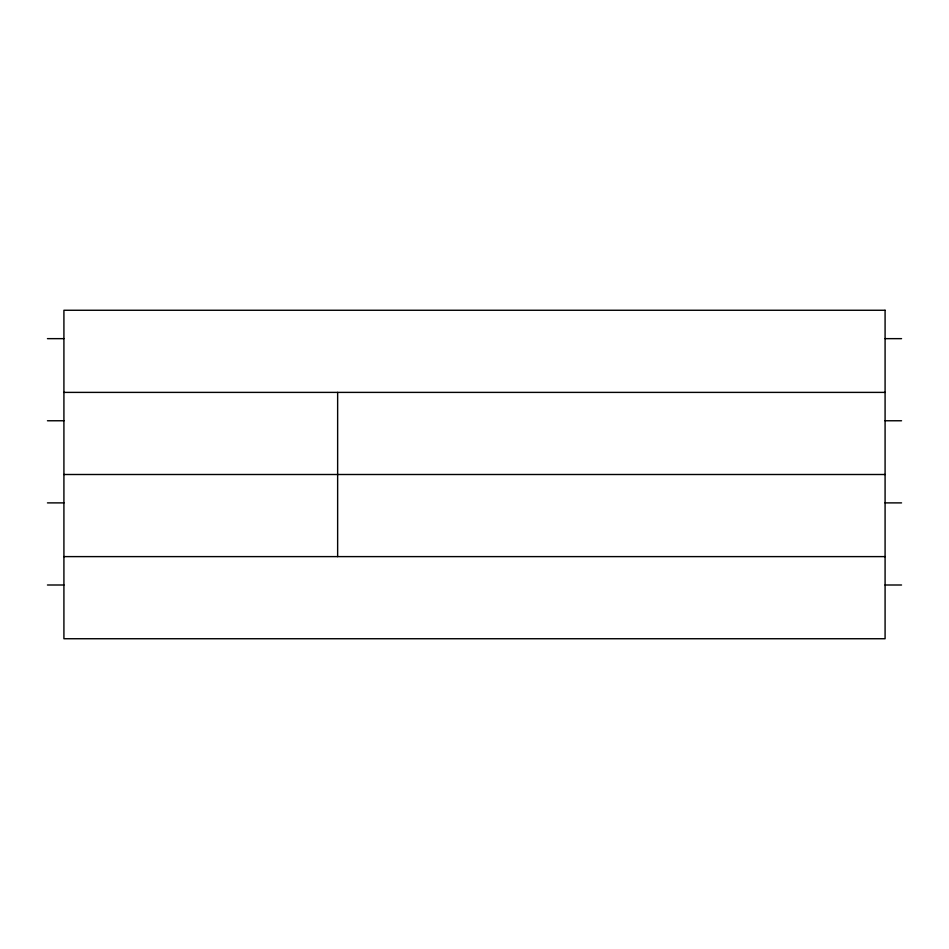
<?xml version="1.0" encoding="UTF-8"?>
<svg xmlns="http://www.w3.org/2000/svg" width="949" height="949" viewBox="0 0 949 949"><rect width="100%" height="100%" fill="white"/><g stroke="black" fill="none" stroke-linecap="round" stroke-linejoin="round"><path stroke-width="1.42" d="M47.45 338.651L63.915 338.651M885.085 338.651L901.55 338.651M63.915 392.388L885.085 392.388M47.45 420.763L63.915 420.763M885.085 420.763L901.55 420.763M63.915 474.5L885.085 474.5M47.45 502.887L63.915 502.887M885.085 502.887L901.55 502.887M63.915 556.612L885.085 556.612M47.45 584.999L63.915 584.999M885.085 584.999L901.55 584.999M337.642 392.388L337.642 556.612M885.085 310.264L63.915 310.264L63.915 638.736L885.085 638.736L885.085 310.264"/></g></svg>
